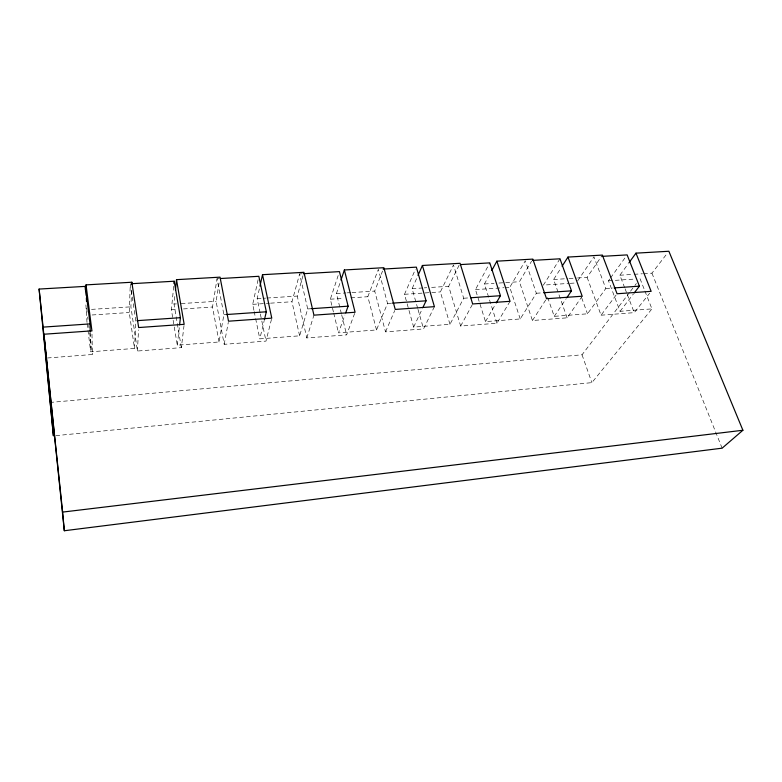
<?xml version="1.0" encoding="UTF-8"?>
<svg xmlns="http://www.w3.org/2000/svg" width="782" height="782" viewBox="0 0 782 782"><rect width="100%" height="100%" fill="white"/><g stroke="black" fill="none" stroke-linecap="round" stroke-linejoin="round"><path stroke-width="0.59" stroke-dasharray="3.91 2.93" d="M87.144 323.601L90.692 351.792L134.524 348.44L129.255 312.517L130.262 284.961M184.024 325.498L181.356 347.638L137.436 351.03L130.907 306.827L131.542 290.435M134.524 348.44L135.814 320.747L130.301 283.768M137.436 351.03L138.522 329.896M219.429 278.588L217.034 278.724L223.906 314.706L219.038 341.978L177.289 345.175L171.385 309.731L173.741 285.968M181.356 347.638L174.015 304.042L174.963 294.755M177.289 345.175L179.469 326.055M219.038 341.978L212.518 307.003L217.034 278.724M271.481 319.291L265.997 341.099L224.19 344.324L216.086 301.324L219.097 282.908M224.19 344.324L228.305 322.36M253.925 310.298L252.703 304.345L258.578 277.463M260.103 312.81L257.161 298.675L259.702 287.258M302.038 273.788L299.623 273.925L307.717 308.949L299.614 335.82L259.8 338.86L264.062 321.207M299.614 335.82L291.96 301.744L299.623 273.925M354.666 313.387L346.622 334.862L306.788 337.941L297.258 296.075L303.621 273.446M306.788 337.941L313.944 315.166M333.425 311.969L330.327 299.213L338.313 275.059M341.382 313.621L336.436 293.543L340.219 282.322M376.504 329.936L367.833 296.72L378.351 269.35L387.549 303.465L376.504 329.936L338.498 332.849L344.911 315.068M434.411 306.661L423.531 328.929L385.526 331.861L374.715 291.07L382.545 271.041M385.526 331.861L394.773 310.493M449.973 324.325L440.364 291.921L453.492 264.99L463.687 298.245L449.973 324.325L413.649 327.101L404.499 294.296L415.408 269.321M417.656 308.216L412.114 288.656L417.51 276.515M413.649 327.101L422.446 308.489M510.04 301.314L496.951 323.249L460.657 326.055L448.682 286.29L459.523 264.394M520.235 318.948L509.786 287.326L525.269 260.817L536.364 293.25L520.235 318.948L485.485 321.607L475.456 289.604L489.786 262.879M460.657 326.055L472.67 303.954M496.951 323.249L484.439 283.983L490.646 272.586M485.485 321.607L495.661 304.002M582.199 296.222L567.126 317.834L532.434 320.512L519.404 281.725L531.604 261.159M559.971 258.803L543.392 285.098L568.973 283.407M567.126 317.834L553.617 279.516L560.802 268.294M532.434 320.512L545.895 299.731M577.644 280.914L593.919 256.828L605.825 288.48L587.497 313.807L554.223 316.348L547.263 296.261M554.223 316.348L566.178 298.685M577.527 277.962L587.096 277.346L602.355 255.088M644.896 290.992L651.944 308.88L620.058 311.314L608.504 280.787L609.882 278.871M610.566 277.913L625.756 256.819M624.662 287.698L619.862 275.235L628.269 263.71M587.096 277.346L601.065 315.205L617.066 293.758M49.921 402.466L582.033 354.793L629.764 292.185M630.497 291.227L634.173 286.408M634.906 285.45L636.372 283.514M620.058 311.314L633.459 293.915M643.625 273.7L651.934 273.162L667.398 253.163M601.065 315.205L634.27 312.644L649.686 293.201M55.845 435.652L591.876 382.633L651.944 308.88M47.409 357.98L92.393 354.51L91.914 330.854M223.906 314.706L226.33 314.54M307.717 308.949L311.285 308.704M387.549 303.465L392.368 303.142M463.687 298.245L469.611 297.834M536.364 293.25L542.415 292.839M605.825 288.48L613.02 287.991M92.1 314.98L129.255 312.517M171.385 309.731L177.436 309.33M183.487 308.929L212.518 307.003M252.703 304.345L269.36 303.24M270.543 303.162L291.96 301.744M330.327 299.213L343.63 298.323M350.893 297.844L367.833 296.72M404.499 294.296L440.364 291.921M475.456 289.604L503.872 287.717M505.055 287.639L509.786 287.326M570.195 283.328L576.285 282.928M608.504 280.787L633.977 279.106M91.504 309.379L130.907 306.827M174.015 304.042L176.419 303.885M181.229 303.582L216.086 301.324M257.161 298.675L265.665 298.118M266.877 298.04L297.258 296.075M336.436 293.543L346.006 292.927M347.198 292.849L350.786 292.624M351.988 292.546L374.715 291.07M412.114 288.656L423.091 287.952M424.303 287.874L426.747 287.708M431.615 287.395L448.682 286.29M484.439 283.983L494.087 283.358M498.906 283.045L519.404 281.725M553.617 279.516L567.967 278.588M569.159 278.509L576.334 278.04M619.862 275.235L632.931 274.384M634.114 274.306L642.433 273.768M651.934 273.162L722.118 448.174M640.047 278.705L644.456 289.878M625.101 288.832L626.851 293.367M627.281 294.501L634.27 312.644M581.681 297.795L587.497 313.807M582.033 354.793L591.876 382.633M417.989 309.369L423.531 328.929M341.675 314.794L346.622 334.862M333.709 313.123L338.498 332.849M260.347 313.993L261.579 319.887M261.823 321.06L265.997 341.099M254.17 311.49L255.391 317.443M255.636 318.626L259.8 338.86M87.027 312.106L86.655 307.326M87.643 316.954L87.946 319.379M88.718 325.429L89.021 327.853M89.637 332.702L92.393 354.51M86.998 322.428L85.727 302.087M90.253 332.379L90.692 351.792"/><path stroke-width="1.17" d="M131.767 284.58L131.855 282.243L86.049 284.883L86.333 295.508M173.975 283.592L174.21 281.217L131.523 283.7M175.432 290.112L176.507 279.663L220.035 277.151L228.52 321.197L271.774 318.147L262.508 274.697L303.944 272.312L313.944 315.166L355.087 312.262L344.373 269.976L383.854 267.698L395.233 309.428L434.411 306.661L422.407 265.479L460.07 263.299L472.67 303.954L510.04 301.314L496.863 261.178L532.825 259.106L546.54 298.734L582.199 296.222L567.976 257.073L602.355 255.088L617.066 293.758L651.152 291.344L635.981 253.153L668.874 251.257L742.9 430.256L722.118 448.174L64.32 530.743L43.939 334.237L91.914 330.854L86.049 284.883M179.606 324.862L180.417 317.688L174.21 281.217M259.956 286.114L262.508 274.697M264.345 320.034L266.33 311.793L258.832 276.3L220.622 278.519M340.972 280.083L344.373 269.976M345.712 312.839L348.117 306.173L339.456 271.618L303.24 273.72M417.999 275.411L422.407 265.479M422.964 307.394L426.063 300.826L416.356 267.141L383.102 269.076M491.78 270.504L496.863 261.178M496.257 302.966L500.441 295.713L489.786 262.879L460.745 264.57M562.102 266.251L567.976 257.073M566.833 297.707L571.486 290.836L559.971 258.803L532.454 260.396M628.972 262.752L635.981 253.153M634.202 292.947L639.412 286.173L627.135 254.903L602.228 256.349M64.32 530.743L62.628 512.093L742.9 430.256M90.057 323.895L85.277 286.378L39.1 289.066L43.098 327.12L90.057 323.895L90.223 331.167M137.016 320.669L180.417 317.688M226.33 314.54L266.33 311.793M311.285 308.704L348.117 306.173M392.368 303.142L426.063 300.826M470.793 297.756L500.441 295.713M543.627 292.751L571.486 290.836M614.222 287.903L639.412 286.173M176.507 279.663L184.161 324.335L138.639 327.55L131.855 282.243M43.939 334.237L62.628 512.093M43.098 327.12L53.411 435.897L39.1 289.066M86.401 297.874L86.499 301.422M85.277 286.378L85.385 290.005"/></g></svg>
